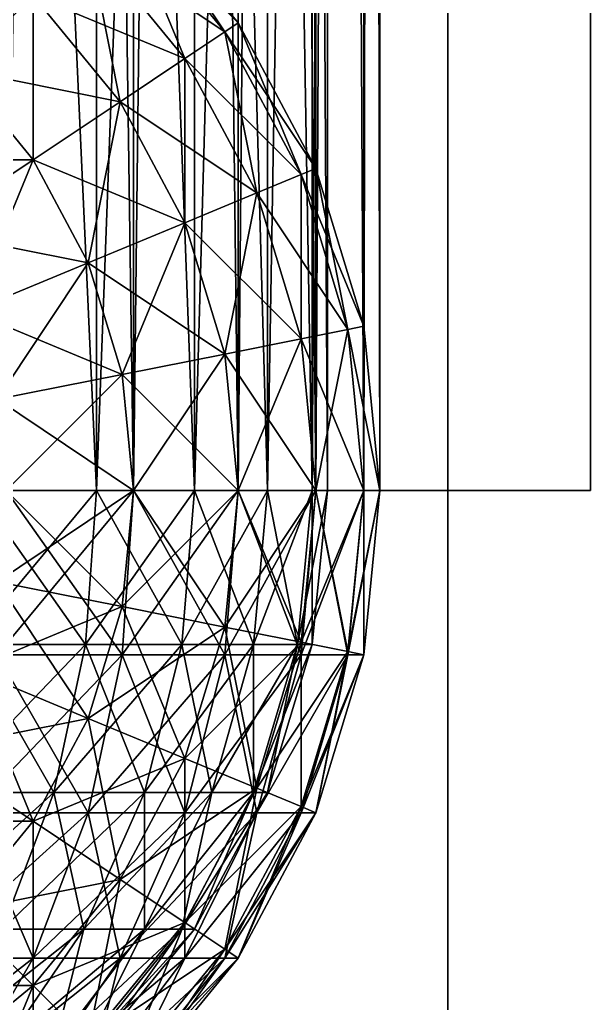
# Model space of a CAD drawing. Header units: millimetres. Extents: x -510 to 550, y -577 to 577.
# Drawn here: x 439.15 to 450, y 270.25 to 288.95 of the extents above; entities that cross this region are included whole.
import ezdxf

# ---------------------------------------------------------------- set-up
doc = ezdxf.new("R2010")
doc.units = ezdxf.units.MM
for name, color, linetype, true_color in [('bogie_left_visual_1', 7, 'Continuous', 0x5c6b75), ('front_left_support_collision', 7, 'Continuous', 0x5c6b75), ('structure_left_front_bridge', 7, 'Continuous', 0x5c6b75), ('structure_left_front_motor_bracket', 7, 'Continuous', 0x5c6b75), ('structure_left_front_riser', 7, 'Continuous', 0x5c6b75)]:
    doc.layers.add(name, color=color, linetype=linetype, true_color=true_color)

msp = doc.modelspace()

# ---------------------------------------------------------------- linework, layer by layer
at = {"layer": 'bogie_left_visual_1', "true_color": 0x5c6b75}
for points in [[(247.119, 255, -71.925), (447.291, 255, -261.799), (447.291, 305, -261.799)], [(247.119, 255, -71.925), (447.291, 305, -261.799), (247.119, 305, -71.925)], [(412.881, 255, -298.075), (412.881, 305, -298.075), (447.291, 305, -261.799)], [(412.881, 255, -298.075), (447.291, 305, -261.799), (447.291, 255, -261.799)]]:
    msp.add_3dface(points, dxfattribs=at)
at = {"layer": 'front_left_support_collision', "true_color": 0x5c6b75}
for points in [[(410, 280, -122.5), (450, 450, -122.5), (450, 280, -122.5)], [(410, 280, -122.5), (410, 450, -122.5), (450, 450, -122.5)], [(410, 280, -97.5), (450, 280, -97.5), (450, 450, -97.5)], [(410, 280, -97.5), (450, 450, -97.5), (410, 450, -97.5)], [(450, 280, -122.5), (450, 450, -122.5), (450, 450, -97.5)], [(450, 280, -122.5), (450, 450, -97.5), (450, 280, -97.5)], [(410, 280, -122.5), (450, 280, -122.5), (450, 280, -97.5)], [(410, 280, -122.5), (450, 280, -97.5), (410, 280, -97.5)]]:
    msp.add_3dface(points, dxfattribs=at)
at = {"layer": 'structure_left_front_bridge', "true_color": 0x5c6b75}
for points in [[(441.314, 450, -98.686), (438.889, 450, -96.696), (438.889, 280, -96.696)], [(441.314, 450, -98.686), (438.889, 280, -96.696), (441.314, 280, -98.686)], [(438.889, 450, -123.304), (441.314, 450, -121.314), (441.314, 280, -121.314)], [(438.889, 450, -123.304), (441.314, 280, -121.314), (438.889, 280, -123.304)], [(443.304, 450, -101.111), (441.314, 450, -98.686), (441.314, 280, -98.686)], [(443.304, 450, -101.111), (441.314, 280, -98.686), (443.304, 280, -101.111)], [(441.314, 450, -121.314), (443.304, 450, -118.889), (443.304, 280, -118.889)], [(441.314, 450, -121.314), (443.304, 280, -118.889), (441.314, 280, -121.314)], [(444.782, 450, -103.877), (443.304, 450, -101.111), (443.304, 280, -101.111)], [(444.782, 450, -103.877), (443.304, 280, -101.111), (444.782, 280, -103.877)], [(443.304, 450, -118.889), (444.782, 450, -116.123), (444.782, 280, -116.123)], [(443.304, 450, -118.889), (444.782, 280, -116.123), (443.304, 280, -118.889)], [(445.693, 450, -106.879), (444.782, 450, -103.877), (444.782, 280, -103.877)], [(445.693, 450, -106.879), (444.782, 280, -103.877), (445.693, 280, -106.879)], [(444.782, 450, -116.123), (445.693, 450, -113.121), (445.693, 280, -113.121)], [(444.782, 450, -116.123), (445.693, 280, -113.121), (444.782, 280, -116.123)], [(446, 450, -110), (445.693, 450, -106.879), (445.693, 280, -106.879)], [(446, 450, -110), (445.693, 280, -106.879), (446, 280, -110)], [(445.693, 450, -113.121), (446, 450, -110), (446, 280, -110)], [(445.693, 450, -113.121), (446, 280, -110), (445.693, 280, -113.121)], [(441.314, 280, -98.686), (438.889, 280, -96.696), (438.718, 276.879, -96.952)], [(441.314, 280, -98.686), (438.718, 276.879, -96.952), (441.096, 276.879, -98.904)], [(438.889, 280, -123.304), (441.096, 276.879, -121.096), (438.718, 276.879, -123.048)], [(438.889, 280, -123.304), (441.314, 280, -121.314), (441.096, 276.879, -121.096)], [(443.304, 280, -101.111), (441.314, 280, -98.686), (441.096, 276.879, -98.904)], [(443.304, 280, -101.111), (441.096, 276.879, -98.904), (443.048, 276.879, -101.282)], [(441.314, 280, -121.314), (443.048, 276.879, -118.718), (441.096, 276.879, -121.096)], [(441.314, 280, -121.314), (443.304, 280, -118.889), (443.048, 276.879, -118.718)], [(444.782, 280, -103.877), (443.304, 280, -101.111), (443.048, 276.879, -101.282)], [(444.782, 280, -103.877), (443.048, 276.879, -101.282), (444.498, 276.879, -103.995)], [(443.304, 280, -118.889), (444.498, 276.879, -116.005), (443.048, 276.879, -118.718)], [(443.304, 280, -118.889), (444.782, 280, -116.123), (444.498, 276.879, -116.005)], [(445.693, 280, -106.879), (444.782, 280, -103.877), (444.498, 276.879, -103.995)], [(445.693, 280, -106.879), (444.498, 276.879, -103.995), (445.391, 276.879, -106.939)], [(444.782, 280, -116.123), (445.391, 276.879, -113.061), (444.498, 276.879, -116.005)], [(444.782, 280, -116.123), (445.693, 280, -113.121), (445.391, 276.879, -113.061)], [(446, 280, -110), (445.693, 280, -106.879), (445.391, 276.879, -106.939)], [(446, 280, -110), (445.391, 276.879, -106.939), (445.693, 276.879, -110)], [(445.693, 280, -113.121), (445.693, 276.879, -110), (445.391, 276.879, -113.061)], [(445.693, 280, -113.121), (446, 280, -110), (445.693, 276.879, -110)], [(441.096, 276.879, -98.904), (438.718, 276.879, -96.952), (438.212, 273.877, -97.709)], [(441.096, 276.879, -98.904), (438.212, 273.877, -97.709), (440.453, 273.877, -99.547)], [(438.718, 276.879, -123.048), (440.453, 273.877, -120.453), (438.212, 273.877, -122.291)], [(438.718, 276.879, -123.048), (441.096, 276.879, -121.096), (440.453, 273.877, -120.453)], [(443.048, 276.879, -101.282), (441.096, 276.879, -98.904), (440.453, 273.877, -99.547)], [(443.048, 276.879, -101.282), (440.453, 273.877, -99.547), (442.291, 273.877, -101.788)], [(441.096, 276.879, -121.096), (442.291, 273.877, -118.212), (440.453, 273.877, -120.453)], [(441.096, 276.879, -121.096), (443.048, 276.879, -118.718), (442.291, 273.877, -118.212)], [(444.498, 276.879, -103.995), (443.048, 276.879, -101.282), (442.291, 273.877, -101.788)], [(444.498, 276.879, -103.995), (442.291, 273.877, -101.788), (443.657, 273.877, -104.343)], [(443.048, 276.879, -118.718), (443.657, 273.877, -115.657), (442.291, 273.877, -118.212)], [(443.048, 276.879, -118.718), (444.498, 276.879, -116.005), (443.657, 273.877, -115.657)], [(445.391, 276.879, -106.939), (444.498, 276.879, -103.995), (443.657, 273.877, -104.343)], [(445.391, 276.879, -106.939), (443.657, 273.877, -104.343), (444.498, 273.877, -107.116)], [(444.498, 276.879, -116.005), (444.498, 273.877, -112.884), (443.657, 273.877, -115.657)], [(445.693, 276.879, -110), (445.391, 276.879, -106.939), (444.498, 273.877, -107.116)], [(445.693, 276.879, -110), (444.498, 273.877, -107.116), (444.782, 273.877, -110)], [(444.498, 276.879, -116.005), (445.391, 276.879, -113.061), (444.498, 273.877, -112.884)], [(445.391, 276.879, -113.061), (444.782, 273.877, -110), (444.498, 273.877, -112.884)], [(445.391, 276.879, -113.061), (445.693, 276.879, -110), (444.782, 273.877, -110)], [(440.453, 273.877, -99.547), (438.212, 273.877, -97.709), (437.391, 271.111, -98.939)], [(440.453, 273.877, -99.547), (437.391, 271.111, -98.939), (439.407, 271.111, -100.593)], [(438.212, 273.877, -122.291), (439.407, 271.111, -119.407), (437.391, 271.111, -121.061)], [(438.212, 273.877, -122.291), (440.453, 273.877, -120.453), (439.407, 271.111, -119.407)], [(442.291, 273.877, -101.788), (440.453, 273.877, -99.547), (439.407, 271.111, -100.593)], [(442.291, 273.877, -101.788), (439.407, 271.111, -100.593), (441.061, 271.111, -102.609)], [(440.453, 273.877, -120.453), (441.061, 271.111, -117.391), (439.407, 271.111, -119.407)], [(440.453, 273.877, -120.453), (442.291, 273.877, -118.212), (441.061, 271.111, -117.391)], [(443.657, 273.877, -104.343), (442.291, 273.877, -101.788), (441.061, 271.111, -102.609)], [(443.657, 273.877, -104.343), (441.061, 271.111, -102.609), (442.291, 271.111, -104.909)], [(442.291, 273.877, -118.212), (442.291, 271.111, -115.091), (441.061, 271.111, -117.391)], [(444.498, 273.877, -107.116), (443.657, 273.877, -104.343), (442.291, 271.111, -104.909)], [(444.498, 273.877, -107.116), (442.291, 271.111, -104.909), (443.048, 271.111, -107.405)], [(442.291, 273.877, -118.212), (443.657, 273.877, -115.657), (442.291, 271.111, -115.091)], [(443.657, 273.877, -115.657), (443.048, 271.111, -112.595), (442.291, 271.111, -115.091)], [(444.782, 273.877, -110), (444.498, 273.877, -107.116), (443.048, 271.111, -107.405)], [(444.782, 273.877, -110), (443.048, 271.111, -107.405), (443.304, 271.111, -110)], [(443.657, 273.877, -115.657), (444.498, 273.877, -112.884), (443.048, 271.111, -112.595)], [(444.498, 273.877, -112.884), (443.304, 271.111, -110), (443.048, 271.111, -112.595)], [(444.498, 273.877, -112.884), (444.782, 273.877, -110), (443.304, 271.111, -110)], [(439.407, 271.111, -100.593), (437.391, 271.111, -98.939), (436.286, 268.686, -100.593)], [(439.407, 271.111, -100.593), (436.286, 268.686, -100.593), (438, 268.686, -102)], [(437.391, 271.111, -121.061), (439.407, 271.111, -119.407), (438, 268.686, -118)], [(441.061, 271.111, -102.609), (439.407, 271.111, -100.593), (438, 268.686, -102)], [(441.061, 271.111, -102.609), (438, 268.686, -102), (439.407, 268.686, -103.714)], [(439.407, 271.111, -119.407), (439.407, 268.686, -116.286), (438, 268.686, -118)], [(442.291, 271.111, -104.909), (441.061, 271.111, -102.609), (439.407, 268.686, -103.714)], [(442.291, 271.111, -104.909), (439.407, 268.686, -103.714), (440.453, 268.686, -105.67)], [(439.407, 271.111, -119.407), (441.061, 271.111, -117.391), (439.407, 268.686, -116.286)], [(441.061, 271.111, -117.391), (440.453, 268.686, -114.33), (439.407, 268.686, -116.286)], [(443.048, 271.111, -107.405), (442.291, 271.111, -104.909), (440.453, 268.686, -105.67)], [(443.048, 271.111, -107.405), (440.453, 268.686, -105.67), (441.096, 268.686, -107.793)], [(441.061, 271.111, -117.391), (442.291, 271.111, -115.091), (440.453, 268.686, -114.33)], [(442.291, 271.111, -115.091), (441.096, 268.686, -112.207), (440.453, 268.686, -114.33)], [(443.304, 271.111, -110), (443.048, 271.111, -107.405), (441.096, 268.686, -107.793)], [(443.304, 271.111, -110), (441.096, 268.686, -107.793), (441.314, 268.686, -110)], [(442.291, 271.111, -115.091), (443.048, 271.111, -112.595), (441.096, 268.686, -112.207)], [(443.048, 271.111, -112.595), (441.314, 268.686, -110), (441.096, 268.686, -112.207)], [(443.048, 271.111, -112.595), (443.304, 271.111, -110), (441.314, 268.686, -110)]]:
    msp.add_3dface(points, dxfattribs=at)
at = {"layer": 'structure_left_front_motor_bracket', "true_color": 0x5c6b75}
for points in [[(440.607, 330, -269.393), (438.334, 330, -267.528), (438.334, 280, -267.528)], [(440.607, 330, -269.393), (438.334, 280, -267.528), (440.607, 280, -269.393)], [(438.334, 330, -292.472), (440.607, 330, -290.607), (440.607, 280, -290.607)], [(438.334, 330, -292.472), (440.607, 280, -290.607), (438.334, 280, -292.472)], [(442.472, 330, -271.666), (440.607, 330, -269.393), (440.607, 280, -269.393)], [(442.472, 330, -271.666), (440.607, 280, -269.393), (442.472, 280, -271.666)], [(440.607, 330, -290.607), (442.472, 330, -288.334), (442.472, 280, -288.334)], [(440.607, 330, -290.607), (442.472, 280, -288.334), (440.607, 280, -290.607)], [(443.858, 330, -274.26), (442.472, 330, -271.666), (442.472, 280, -271.666)], [(443.858, 330, -274.26), (442.472, 280, -271.666), (443.858, 280, -274.26)], [(442.472, 330, -288.334), (443.858, 330, -285.74), (443.858, 280, -285.74)], [(442.472, 330, -288.334), (443.858, 280, -285.74), (442.472, 280, -288.334)], [(444.712, 330, -277.074), (443.858, 330, -274.26), (443.858, 280, -274.26)], [(444.712, 330, -277.074), (443.858, 280, -274.26), (444.712, 280, -277.074)], [(443.858, 330, -285.74), (444.712, 330, -282.926), (444.712, 280, -282.926)], [(443.858, 330, -285.74), (444.712, 280, -282.926), (443.858, 280, -285.74)], [(445, 330, -280), (444.712, 330, -277.074), (444.712, 280, -277.074)], [(445, 330, -280), (444.712, 280, -277.074), (445, 280, -280)], [(444.712, 330, -282.926), (445, 330, -280), (445, 280, -280)], [(444.712, 330, -282.926), (445, 280, -280), (444.712, 280, -282.926)], [(440.607, 280, -269.393), (438.334, 280, -267.528), (438.173, 277.074, -267.768)], [(440.607, 280, -269.393), (438.173, 277.074, -267.768), (440.403, 277.074, -269.597)], [(438.334, 280, -292.472), (440.403, 277.074, -290.403), (438.173, 277.074, -292.232)], [(438.334, 280, -292.472), (440.607, 280, -290.607), (440.403, 277.074, -290.403)], [(442.472, 280, -271.666), (440.607, 280, -269.393), (440.403, 277.074, -269.597)], [(442.472, 280, -271.666), (440.403, 277.074, -269.597), (442.232, 277.074, -271.827)], [(440.607, 280, -290.607), (442.232, 277.074, -288.173), (440.403, 277.074, -290.403)], [(440.607, 280, -290.607), (442.472, 280, -288.334), (442.232, 277.074, -288.173)], [(443.858, 280, -274.26), (442.472, 280, -271.666), (442.232, 277.074, -271.827)], [(443.858, 280, -274.26), (442.232, 277.074, -271.827), (443.592, 277.074, -274.37)], [(442.472, 280, -288.334), (443.592, 277.074, -285.63), (442.232, 277.074, -288.173)], [(442.472, 280, -288.334), (443.858, 280, -285.74), (443.592, 277.074, -285.63)], [(444.712, 280, -277.074), (443.858, 280, -274.26), (443.592, 277.074, -274.37)], [(444.712, 280, -277.074), (443.592, 277.074, -274.37), (444.429, 277.074, -277.13)], [(443.858, 280, -285.74), (444.429, 277.074, -282.87), (443.592, 277.074, -285.63)], [(443.858, 280, -285.74), (444.712, 280, -282.926), (444.429, 277.074, -282.87)], [(445, 280, -280), (444.712, 280, -277.074), (444.429, 277.074, -277.13)], [(445, 280, -280), (444.429, 277.074, -277.13), (444.712, 277.074, -280)], [(444.712, 280, -282.926), (444.712, 277.074, -280), (444.429, 277.074, -282.87)], [(444.712, 280, -282.926), (445, 280, -280), (444.712, 277.074, -280)], [(440.403, 277.074, -269.597), (438.173, 277.074, -267.768), (437.699, 274.26, -268.477)], [(440.403, 277.074, -269.597), (437.699, 274.26, -268.477), (439.799, 274.26, -270.201)], [(438.173, 277.074, -292.232), (439.799, 274.26, -289.799), (437.699, 274.26, -291.523)], [(438.173, 277.074, -292.232), (440.403, 277.074, -290.403), (439.799, 274.26, -289.799)], [(442.232, 277.074, -271.827), (440.403, 277.074, -269.597), (439.799, 274.26, -270.201)], [(442.232, 277.074, -271.827), (439.799, 274.26, -270.201), (441.523, 274.26, -272.301)], [(440.403, 277.074, -290.403), (441.523, 274.26, -287.699), (439.799, 274.26, -289.799)], [(440.403, 277.074, -290.403), (442.232, 277.074, -288.173), (441.523, 274.26, -287.699)], [(443.592, 277.074, -274.37), (442.232, 277.074, -271.827), (441.523, 274.26, -272.301)], [(443.592, 277.074, -274.37), (441.523, 274.26, -272.301), (442.803, 274.26, -274.697)], [(442.232, 277.074, -288.173), (442.803, 274.26, -285.303), (441.523, 274.26, -287.699)], [(442.232, 277.074, -288.173), (443.592, 277.074, -285.63), (442.803, 274.26, -285.303)], [(444.429, 277.074, -277.13), (443.592, 277.074, -274.37), (442.803, 274.26, -274.697)], [(444.429, 277.074, -277.13), (442.803, 274.26, -274.697), (443.592, 274.26, -277.296)], [(443.592, 277.074, -285.63), (443.592, 274.26, -282.704), (442.803, 274.26, -285.303)], [(444.712, 277.074, -280), (444.429, 277.074, -277.13), (443.592, 274.26, -277.296)], [(444.712, 277.074, -280), (443.592, 274.26, -277.296), (443.858, 274.26, -280)], [(443.592, 277.074, -285.63), (444.429, 277.074, -282.87), (443.592, 274.26, -282.704)], [(444.429, 277.074, -282.87), (443.858, 274.26, -280), (443.592, 274.26, -282.704)], [(444.429, 277.074, -282.87), (444.712, 277.074, -280), (443.858, 274.26, -280)], [(439.799, 274.26, -270.201), (437.699, 274.26, -268.477), (436.929, 271.666, -269.63)], [(439.799, 274.26, -270.201), (436.929, 271.666, -269.63), (438.819, 271.666, -271.181)], [(437.699, 274.26, -291.523), (439.799, 274.26, -289.799), (438.819, 271.666, -288.819)], [(441.523, 274.26, -272.301), (439.799, 274.26, -270.201), (438.819, 271.666, -271.181)], [(441.523, 274.26, -272.301), (438.819, 271.666, -271.181), (440.37, 271.666, -273.071)], [(439.799, 274.26, -289.799), (440.37, 271.666, -286.929), (438.819, 271.666, -288.819)], [(439.799, 274.26, -289.799), (441.523, 274.26, -287.699), (440.37, 271.666, -286.929)], [(442.803, 274.26, -274.697), (441.523, 274.26, -272.301), (440.37, 271.666, -273.071)], [(442.803, 274.26, -274.697), (440.37, 271.666, -273.071), (441.523, 271.666, -275.227)], [(441.523, 274.26, -287.699), (441.523, 271.666, -284.773), (440.37, 271.666, -286.929)], [(443.592, 274.26, -277.296), (442.803, 274.26, -274.697), (441.523, 271.666, -275.227)], [(443.592, 274.26, -277.296), (441.523, 271.666, -275.227), (442.232, 271.666, -277.567)], [(441.523, 274.26, -287.699), (442.803, 274.26, -285.303), (441.523, 271.666, -284.773)], [(442.803, 274.26, -285.303), (442.232, 271.666, -282.433), (441.523, 271.666, -284.773)], [(443.858, 274.26, -280), (443.592, 274.26, -277.296), (442.232, 271.666, -277.567)], [(443.858, 274.26, -280), (442.232, 271.666, -277.567), (442.472, 271.666, -280)], [(442.803, 274.26, -285.303), (443.592, 274.26, -282.704), (442.232, 271.666, -282.433)], [(443.592, 274.26, -282.704), (442.472, 271.666, -280), (442.232, 271.666, -282.433)], [(443.592, 274.26, -282.704), (443.858, 274.26, -280), (442.472, 271.666, -280)], [(440.37, 271.666, -273.071), (438.819, 271.666, -271.181), (437.5, 269.393, -272.5)], [(440.37, 271.666, -273.071), (437.5, 269.393, -272.5), (438.819, 269.393, -274.107)], [(441.523, 271.666, -275.227), (440.37, 271.666, -273.071), (438.819, 269.393, -274.107)], [(441.523, 271.666, -275.227), (438.819, 269.393, -274.107), (439.799, 269.393, -275.941)], [(438.819, 271.666, -288.819), (440.37, 271.666, -286.929), (438.819, 269.393, -285.893)], [(440.37, 271.666, -286.929), (439.799, 269.393, -284.059), (438.819, 269.393, -285.893)], [(442.232, 271.666, -277.567), (441.523, 271.666, -275.227), (439.799, 269.393, -275.941)], [(442.232, 271.666, -277.567), (439.799, 269.393, -275.941), (440.403, 269.393, -277.931)], [(440.37, 271.666, -286.929), (441.523, 271.666, -284.773), (439.799, 269.393, -284.059)], [(441.523, 271.666, -284.773), (440.403, 269.393, -282.069), (439.799, 269.393, -284.059)], [(442.472, 271.666, -280), (442.232, 271.666, -277.567), (440.403, 269.393, -277.931)], [(442.472, 271.666, -280), (440.403, 269.393, -277.931), (440.607, 269.393, -280)], [(441.523, 271.666, -284.773), (442.232, 271.666, -282.433), (440.403, 269.393, -282.069)], [(442.232, 271.666, -282.433), (440.607, 269.393, -280), (440.403, 269.393, -282.069)], [(442.232, 271.666, -282.433), (442.472, 271.666, -280), (440.607, 269.393, -280)]]:
    msp.add_3dface(points, dxfattribs=at)
at = {"layer": 'structure_left_front_riser', "true_color": 0x5c6b75}
for points in [[(441.096, 291.096, -106.879), (443.304, 288.889, -110), (441.314, 291.314, -110)], [(441.314, 291.314, -265), (443.048, 288.718, -268.121), (441.096, 291.096, -268.121)], [(441.314, 291.314, -110), (443.304, 288.889, -110), (443.304, 288.889, -265)], [(441.314, 291.314, -110), (443.304, 288.889, -265), (441.314, 291.314, -265)], [(441.314, 291.314, -265), (443.304, 288.889, -265), (443.048, 288.718, -268.121)], [(440.453, 290.453, -103.877), (443.048, 288.718, -106.879), (441.096, 291.096, -106.879)], [(441.096, 291.096, -268.121), (442.291, 288.212, -271.123), (440.453, 290.453, -271.123)], [(441.096, 291.096, -106.879), (443.048, 288.718, -106.879), (443.304, 288.889, -110)], [(441.096, 291.096, -268.121), (443.048, 288.718, -268.121), (442.291, 288.212, -271.123)], [(437.391, 291.061, -273.889), (439.407, 289.407, -273.889), (438, 288, -276.314)], [(439.407, 289.407, -101.111), (442.291, 288.212, -103.877), (440.453, 290.453, -103.877)], [(440.453, 290.453, -271.123), (441.061, 287.391, -273.889), (439.407, 289.407, -273.889)], [(440.453, 290.453, -103.877), (442.291, 288.212, -103.877), (443.048, 288.718, -106.879)], [(440.453, 290.453, -271.123), (442.291, 288.212, -271.123), (441.061, 287.391, -273.889)], [(436.286, 289.407, -98.686), (438, 288, -98.686), (439.407, 289.407, -101.111)], [(438, 288, -98.686), (441.061, 287.391, -101.111), (439.407, 289.407, -101.111)], [(439.407, 289.407, -273.889), (439.407, 286.286, -276.314), (438, 288, -276.314)], [(439.407, 289.407, -101.111), (441.061, 287.391, -101.111), (442.291, 288.212, -103.877)], [(439.407, 289.407, -273.889), (441.061, 287.391, -273.889), (439.407, 286.286, -276.314)], [(443.048, 288.718, -106.879), (444.782, 286.123, -110), (443.304, 288.889, -110)], [(443.304, 288.889, -265), (444.498, 286.005, -268.121), (443.048, 288.718, -268.121)], [(443.304, 288.889, -110), (444.782, 286.123, -110), (444.782, 286.123, -265)], [(443.304, 288.889, -110), (444.782, 286.123, -265), (443.304, 288.889, -265)], [(443.304, 288.889, -265), (444.782, 286.123, -265), (444.498, 286.005, -268.121)], [(442.291, 288.212, -103.877), (444.498, 286.005, -106.879), (443.048, 288.718, -106.879)], [(443.048, 288.718, -268.121), (443.657, 285.657, -271.123), (442.291, 288.212, -271.123)], [(443.048, 288.718, -106.879), (444.498, 286.005, -106.879), (444.782, 286.123, -110)], [(443.048, 288.718, -268.121), (444.498, 286.005, -268.121), (443.657, 285.657, -271.123)], [(441.061, 287.391, -101.111), (443.657, 285.657, -103.877), (442.291, 288.212, -103.877)], [(442.291, 288.212, -271.123), (442.291, 285.091, -273.889), (441.061, 287.391, -273.889)], [(442.291, 288.212, -103.877), (443.657, 285.657, -103.877), (444.498, 286.005, -106.879)], [(442.291, 288.212, -271.123), (443.657, 285.657, -271.123), (442.291, 285.091, -273.889)], [(436.286, 286.286, -96.696), (439.407, 286.286, -98.686), (438, 288, -98.686)], [(438, 288, -276.314), (439.407, 286.286, -276.314), (437.391, 284.939, -278.304)], [(438, 288, -98.686), (439.407, 286.286, -98.686), (441.061, 287.391, -101.111)], [(439.407, 286.286, -98.686), (442.291, 285.091, -101.111), (441.061, 287.391, -101.111)], [(441.061, 287.391, -273.889), (440.453, 284.33, -276.314), (439.407, 286.286, -276.314)], [(441.061, 287.391, -273.889), (442.291, 285.091, -273.889), (440.453, 284.33, -276.314)], [(441.061, 287.391, -101.111), (442.291, 285.091, -101.111), (443.657, 285.657, -103.877)], [(436.286, 286.286, -96.696), (437.391, 284.939, -96.696), (439.407, 286.286, -98.686)], [(437.391, 284.939, -96.696), (440.453, 284.33, -98.686), (439.407, 286.286, -98.686)], [(439.407, 286.286, -276.314), (438.212, 283.402, -278.304), (437.391, 284.939, -278.304)], [(439.407, 286.286, -276.314), (440.453, 284.33, -276.314), (438.212, 283.402, -278.304)], [(439.407, 286.286, -98.686), (440.453, 284.33, -98.686), (442.291, 285.091, -101.111)], [(444.498, 286.005, -106.879), (445.693, 283.121, -110), (444.782, 286.123, -110)], [(444.782, 286.123, -265), (445.391, 283.061, -268.121), (444.498, 286.005, -268.121)], [(444.782, 286.123, -110), (445.693, 283.121, -110), (445.693, 283.121, -265)], [(444.782, 286.123, -110), (445.693, 283.121, -265), (444.782, 286.123, -265)], [(444.782, 286.123, -265), (445.693, 283.121, -265), (445.391, 283.061, -268.121)], [(443.657, 285.657, -103.877), (445.391, 283.061, -106.879), (444.498, 286.005, -106.879)], [(444.498, 286.005, -268.121), (444.498, 282.884, -271.123), (443.657, 285.657, -271.123)], [(444.498, 286.005, -106.879), (445.391, 283.061, -106.879), (445.693, 283.121, -110)], [(444.498, 286.005, -268.121), (445.391, 283.061, -268.121), (444.498, 282.884, -271.123)], [(442.291, 285.091, -101.111), (444.498, 282.884, -103.877), (443.657, 285.657, -103.877)], [(443.657, 285.657, -271.123), (443.048, 282.595, -273.889), (442.291, 285.091, -273.889)], [(443.657, 285.657, -271.123), (444.498, 282.884, -271.123), (443.048, 282.595, -273.889)], [(443.657, 285.657, -103.877), (444.498, 282.884, -103.877), (445.391, 283.061, -106.879)], [(437.391, 284.939, -96.696), (438.212, 283.402, -96.696), (440.453, 284.33, -98.686)], [(440.453, 284.33, -98.686), (443.048, 282.595, -101.111), (442.291, 285.091, -101.111)], [(442.291, 285.091, -273.889), (441.096, 282.207, -276.314), (440.453, 284.33, -276.314)], [(442.291, 285.091, -273.889), (443.048, 282.595, -273.889), (441.096, 282.207, -276.314)], [(442.291, 285.091, -101.111), (443.048, 282.595, -101.111), (444.498, 282.884, -103.877)], [(438.212, 283.402, -96.696), (441.096, 282.207, -98.686), (440.453, 284.33, -98.686)], [(440.453, 284.33, -276.314), (438.718, 281.734, -278.304), (438.212, 283.402, -278.304)], [(440.453, 284.33, -276.314), (441.096, 282.207, -276.314), (438.718, 281.734, -278.304)], [(440.453, 284.33, -98.686), (441.096, 282.207, -98.686), (443.048, 282.595, -101.111)], [(438.212, 283.402, -96.696), (438.718, 281.734, -96.696), (441.096, 282.207, -98.686)], [(444.498, 282.884, -103.877), (445.693, 280, -106.879), (445.391, 283.061, -106.879)], [(445.391, 283.061, -268.121), (444.782, 280, -271.123), (444.498, 282.884, -271.123)], [(445.391, 283.061, -268.121), (445.693, 280, -268.121), (444.782, 280, -271.123)], [(445.391, 283.061, -106.879), (446, 280, -110), (445.693, 283.121, -110)], [(445.693, 283.121, -265), (445.693, 280, -268.121), (445.391, 283.061, -268.121)], [(445.391, 283.061, -106.879), (445.693, 280, -106.879), (446, 280, -110)], [(445.693, 283.121, -110), (446, 280, -110), (446, 280, -265)], [(445.693, 283.121, -110), (446, 280, -265), (445.693, 283.121, -265)], [(445.693, 283.121, -265), (446, 280, -265), (445.693, 280, -268.121)], [(443.048, 282.595, -101.111), (444.782, 280, -103.877), (444.498, 282.884, -103.877)], [(444.498, 282.884, -271.123), (443.304, 280, -273.889), (443.048, 282.595, -273.889)], [(444.498, 282.884, -271.123), (444.782, 280, -271.123), (443.304, 280, -273.889)], [(444.498, 282.884, -103.877), (444.782, 280, -103.877), (445.693, 280, -106.879)], [(441.096, 282.207, -98.686), (443.304, 280, -101.111), (443.048, 282.595, -101.111)], [(443.048, 282.595, -273.889), (441.314, 280, -276.314), (441.096, 282.207, -276.314)], [(443.048, 282.595, -273.889), (443.304, 280, -273.889), (441.314, 280, -276.314)], [(443.048, 282.595, -101.111), (443.304, 280, -101.111), (444.782, 280, -103.877)], [(438.718, 281.734, -96.696), (441.314, 280, -98.686), (441.096, 282.207, -98.686)], [(441.096, 282.207, -276.314), (438.889, 280, -278.304), (438.718, 281.734, -278.304)], [(441.096, 282.207, -276.314), (441.314, 280, -276.314), (438.889, 280, -278.304)], [(441.096, 282.207, -98.686), (441.314, 280, -98.686), (443.304, 280, -101.111)], [(438.718, 281.734, -96.696), (438.889, 280, -96.696), (441.314, 280, -98.686)], [(438.889, 280, -96.696), (438.718, 278.266, -96.696), (441.096, 277.793, -98.686)], [(441.314, 280, -276.314), (441.096, 277.793, -276.314), (438.718, 278.266, -278.304)], [(441.314, 280, -276.314), (438.718, 278.266, -278.304), (438.889, 280, -278.304)], [(438.889, 280, -96.696), (441.096, 277.793, -98.686), (441.314, 280, -98.686)], [(441.314, 280, -98.686), (441.096, 277.793, -98.686), (443.048, 277.405, -101.111)], [(443.304, 280, -273.889), (443.048, 277.405, -273.889), (441.096, 277.793, -276.314)], [(443.304, 280, -273.889), (441.096, 277.793, -276.314), (441.314, 280, -276.314)], [(441.314, 280, -98.686), (443.048, 277.405, -101.111), (443.304, 280, -101.111)], [(443.304, 280, -101.111), (443.048, 277.405, -101.111), (444.498, 277.116, -103.877)], [(444.782, 280, -271.123), (444.498, 277.116, -271.123), (443.048, 277.405, -273.889)], [(444.782, 280, -271.123), (443.048, 277.405, -273.889), (443.304, 280, -273.889)], [(443.304, 280, -101.111), (444.498, 277.116, -103.877), (444.782, 280, -103.877)], [(444.782, 280, -103.877), (444.498, 277.116, -103.877), (445.391, 276.939, -106.879)], [(445.693, 280, -268.121), (445.391, 276.939, -268.121), (444.498, 277.116, -271.123)], [(445.693, 280, -268.121), (444.498, 277.116, -271.123), (444.782, 280, -271.123)], [(444.782, 280, -103.877), (445.391, 276.939, -106.879), (445.693, 280, -106.879)], [(445.693, 280, -106.879), (445.391, 276.939, -106.879), (445.693, 276.879, -110)], [(446, 280, -265), (445.693, 276.879, -265), (445.391, 276.939, -268.121)], [(446, 280, -265), (445.391, 276.939, -268.121), (445.693, 280, -268.121)], [(445.693, 280, -106.879), (445.693, 276.879, -110), (446, 280, -110)], [(446, 280, -110), (445.693, 276.879, -110), (445.693, 276.879, -265)], [(446, 280, -110), (445.693, 276.879, -265), (446, 280, -265)], [(438.718, 278.266, -96.696), (438.212, 276.598, -96.696), (440.453, 275.67, -98.686)], [(441.096, 277.793, -276.314), (438.212, 276.598, -278.304), (438.718, 278.266, -278.304)], [(438.718, 278.266, -96.696), (440.453, 275.67, -98.686), (441.096, 277.793, -98.686)], [(441.096, 277.793, -276.314), (440.453, 275.67, -276.314), (438.212, 276.598, -278.304)], [(441.096, 277.793, -98.686), (440.453, 275.67, -98.686), (442.291, 274.909, -101.111)], [(443.048, 277.405, -273.889), (440.453, 275.67, -276.314), (441.096, 277.793, -276.314)], [(441.096, 277.793, -98.686), (442.291, 274.909, -101.111), (443.048, 277.405, -101.111)], [(443.048, 277.405, -273.889), (442.291, 274.909, -273.889), (440.453, 275.67, -276.314)], [(443.048, 277.405, -101.111), (442.291, 274.909, -101.111), (443.657, 274.343, -103.877)], [(444.498, 277.116, -271.123), (442.291, 274.909, -273.889), (443.048, 277.405, -273.889)], [(443.048, 277.405, -101.111), (443.657, 274.343, -103.877), (444.498, 277.116, -103.877)], [(444.498, 277.116, -271.123), (443.657, 274.343, -271.123), (442.291, 274.909, -273.889)], [(444.498, 277.116, -103.877), (443.657, 274.343, -103.877), (444.498, 273.995, -106.879)], [(445.391, 276.939, -268.121), (443.657, 274.343, -271.123), (444.498, 277.116, -271.123)], [(444.498, 277.116, -103.877), (444.498, 273.995, -106.879), (445.391, 276.939, -106.879)], [(445.391, 276.939, -268.121), (444.498, 273.995, -268.121), (443.657, 274.343, -271.123)], [(445.391, 276.939, -106.879), (444.498, 273.995, -106.879), (444.782, 273.877, -110)], [(445.693, 276.879, -265), (444.498, 273.995, -268.121), (445.391, 276.939, -268.121)], [(445.391, 276.939, -106.879), (444.782, 273.877, -110), (445.693, 276.879, -110)], [(445.693, 276.879, -265), (444.782, 273.877, -265), (444.498, 273.995, -268.121)], [(445.693, 276.879, -110), (444.782, 273.877, -110), (444.782, 273.877, -265)], [(445.693, 276.879, -110), (444.782, 273.877, -265), (445.693, 276.879, -265)], [(438.212, 276.598, -96.696), (437.391, 275.061, -96.696), (439.407, 273.714, -98.686)], [(440.453, 275.67, -276.314), (437.391, 275.061, -278.304), (438.212, 276.598, -278.304)], [(438.212, 276.598, -96.696), (439.407, 273.714, -98.686), (440.453, 275.67, -98.686)], [(440.453, 275.67, -276.314), (439.407, 273.714, -276.314), (437.391, 275.061, -278.304)], [(440.453, 275.67, -98.686), (439.407, 273.714, -98.686), (441.061, 272.609, -101.111)], [(442.291, 274.909, -273.889), (439.407, 273.714, -276.314), (440.453, 275.67, -276.314)], [(440.453, 275.67, -98.686), (441.061, 272.609, -101.111), (442.291, 274.909, -101.111)], [(439.407, 273.714, -276.314), (436.286, 273.714, -278.304), (437.391, 275.061, -278.304)], [(437.391, 275.061, -96.696), (438, 272, -98.686), (439.407, 273.714, -98.686)], [(442.291, 274.909, -273.889), (441.061, 272.609, -273.889), (439.407, 273.714, -276.314)], [(442.291, 274.909, -101.111), (441.061, 272.609, -101.111), (442.291, 271.788, -103.877)], [(443.657, 274.343, -271.123), (441.061, 272.609, -273.889), (442.291, 274.909, -273.889)], [(442.291, 274.909, -101.111), (442.291, 271.788, -103.877), (443.657, 274.343, -103.877)], [(443.657, 274.343, -271.123), (442.291, 271.788, -271.123), (441.061, 272.609, -273.889)], [(443.657, 274.343, -103.877), (442.291, 271.788, -103.877), (443.048, 271.282, -106.879)], [(444.498, 273.995, -268.121), (442.291, 271.788, -271.123), (443.657, 274.343, -271.123)], [(443.657, 274.343, -103.877), (443.048, 271.282, -106.879), (444.498, 273.995, -106.879)], [(444.498, 273.995, -268.121), (443.048, 271.282, -268.121), (442.291, 271.788, -271.123)], [(444.498, 273.995, -106.879), (443.048, 271.282, -106.879), (443.304, 271.111, -110)], [(444.782, 273.877, -265), (443.048, 271.282, -268.121), (444.498, 273.995, -268.121)], [(444.498, 273.995, -106.879), (443.304, 271.111, -110), (444.782, 273.877, -110)], [(439.407, 273.714, -276.314), (438, 272, -276.314), (436.286, 273.714, -278.304)], [(439.407, 273.714, -98.686), (438, 272, -98.686), (439.407, 270.593, -101.111)], [(441.061, 272.609, -273.889), (438, 272, -276.314), (439.407, 273.714, -276.314)], [(439.407, 273.714, -98.686), (439.407, 270.593, -101.111), (441.061, 272.609, -101.111)], [(444.782, 273.877, -265), (443.304, 271.111, -265), (443.048, 271.282, -268.121)], [(444.782, 273.877, -110), (443.304, 271.111, -110), (443.304, 271.111, -265)], [(444.782, 273.877, -110), (443.304, 271.111, -265), (444.782, 273.877, -265)], [(441.061, 272.609, -273.889), (439.407, 270.593, -273.889), (438, 272, -276.314)], [(441.061, 272.609, -101.111), (439.407, 270.593, -101.111), (440.453, 269.547, -103.877)], [(442.291, 271.788, -271.123), (439.407, 270.593, -273.889), (441.061, 272.609, -273.889)], [(441.061, 272.609, -101.111), (440.453, 269.547, -103.877), (442.291, 271.788, -103.877)], [(439.407, 270.593, -273.889), (436.286, 270.593, -276.314), (438, 272, -276.314)], [(438, 272, -98.686), (437.391, 268.939, -101.111), (439.407, 270.593, -101.111)], [(442.291, 271.788, -271.123), (440.453, 269.547, -271.123), (439.407, 270.593, -273.889)], [(442.291, 271.788, -103.877), (440.453, 269.547, -103.877), (441.096, 268.904, -106.879)], [(443.048, 271.282, -268.121), (440.453, 269.547, -271.123), (442.291, 271.788, -271.123)], [(442.291, 271.788, -103.877), (441.096, 268.904, -106.879), (443.048, 271.282, -106.879)], [(443.048, 271.282, -268.121), (441.096, 268.904, -268.121), (440.453, 269.547, -271.123)], [(443.048, 271.282, -106.879), (441.096, 268.904, -106.879), (441.314, 268.686, -110)], [(443.304, 271.111, -265), (441.096, 268.904, -268.121), (443.048, 271.282, -268.121)], [(443.048, 271.282, -106.879), (441.314, 268.686, -110), (443.304, 271.111, -110)], [(443.304, 271.111, -265), (441.314, 268.686, -265), (441.096, 268.904, -268.121)], [(443.304, 271.111, -110), (441.314, 268.686, -110), (441.314, 268.686, -265)], [(443.304, 271.111, -110), (441.314, 268.686, -265), (443.304, 271.111, -265)], [(439.407, 270.593, -273.889), (437.391, 268.939, -273.889), (436.286, 270.593, -276.314)], [(439.407, 270.593, -101.111), (437.391, 268.939, -101.111), (438.212, 267.709, -103.877)], [(440.453, 269.547, -271.123), (437.391, 268.939, -273.889), (439.407, 270.593, -273.889)], [(439.407, 270.593, -101.111), (438.212, 267.709, -103.877), (440.453, 269.547, -103.877)]]:
    msp.add_3dface(points, dxfattribs=at)

doc.saveas('drawing.dxf')
